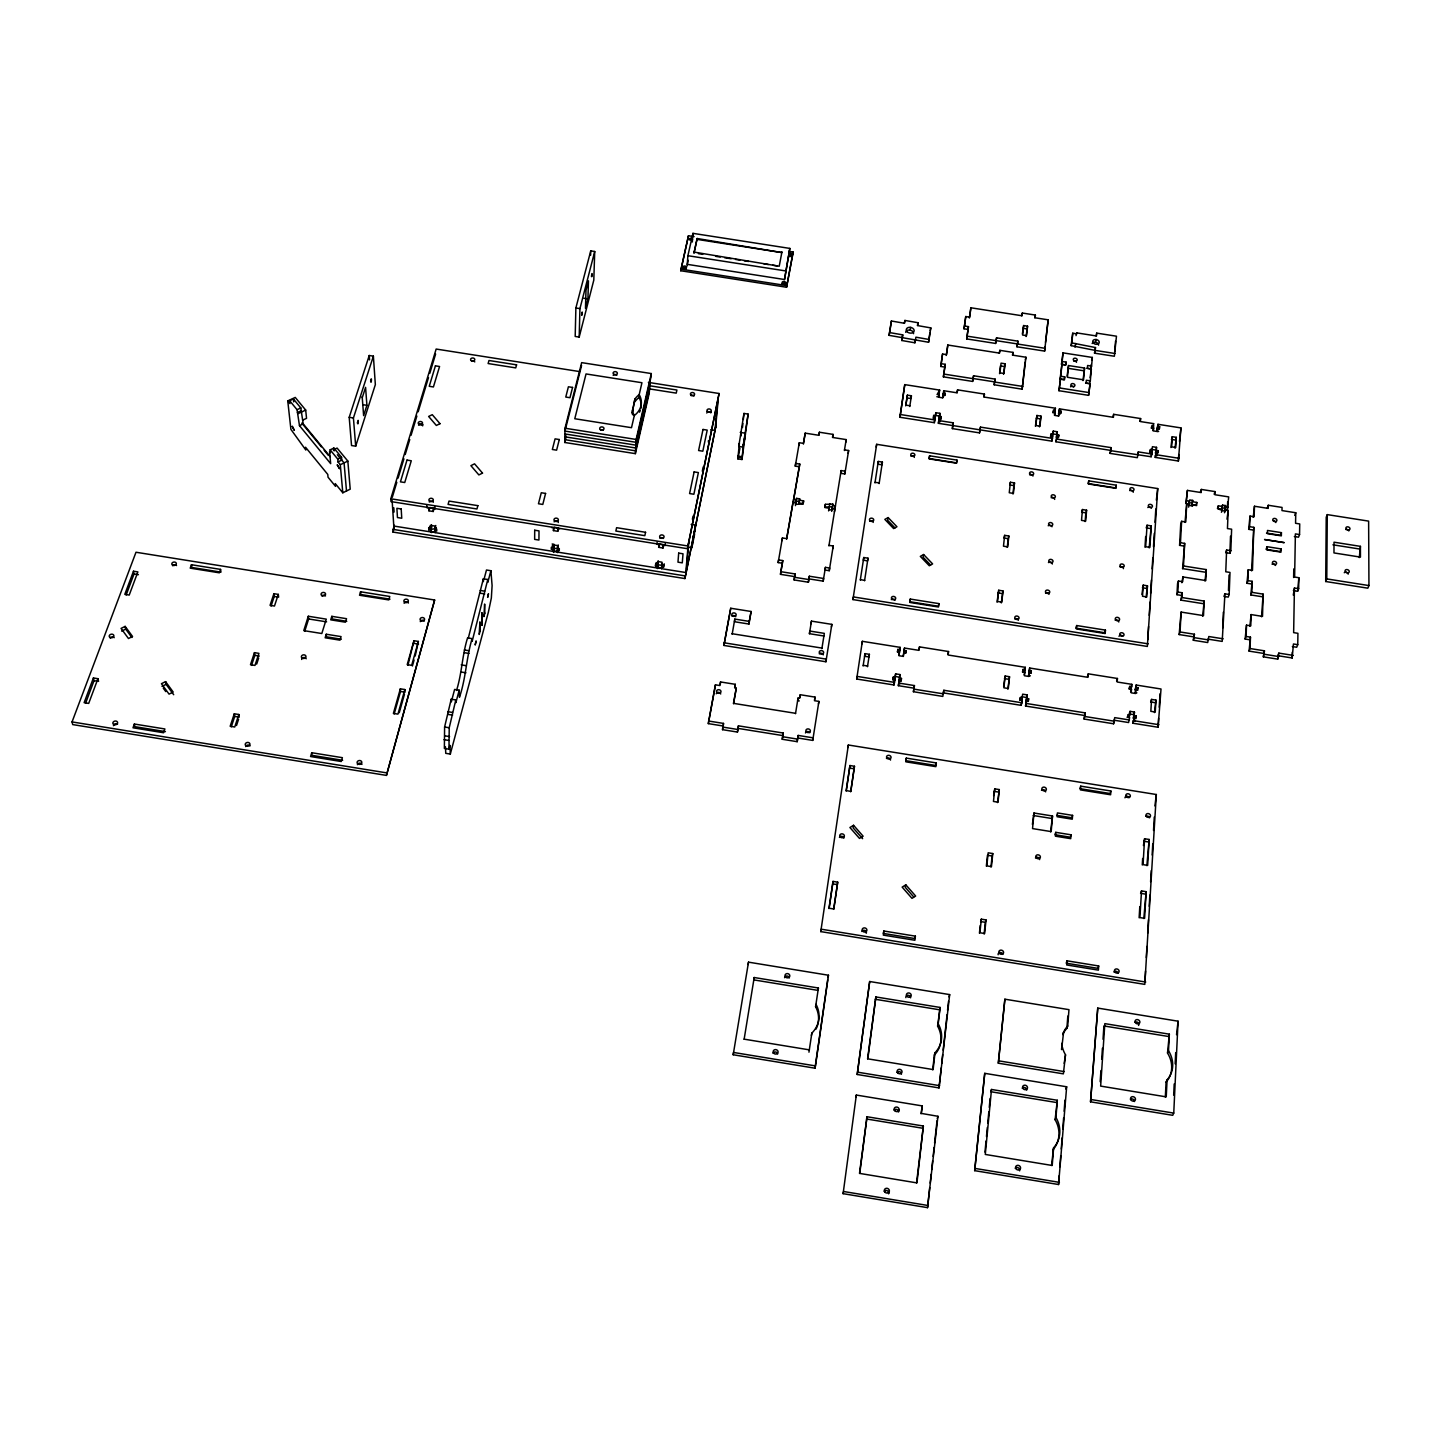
<?xml version="1.0" encoding="UTF-8"?>
<svg xmlns="http://www.w3.org/2000/svg" width="1441" height="1441" viewBox="0 0 1441 1441"><rect width="100%" height="100%" fill="white"/><g stroke="black" fill="none" stroke-linecap="round" stroke-linejoin="round"><path stroke-width="1.5" d="M791.019 255.741L789.038 254.174M1325.702 581.516L1326.783 578.904L1327.287 514.617L1368.626 521.12L1368.95 585.568L1367.815 588.18L1325.702 581.516L1326.224 517.265L1327.287 514.617M434.984 532.594L435.848 527.478L434.984 532.594L553.11 551.399L553.956 546.283L552.101 545.977M553.128 549.597L551.273 549.309L551.309 547.31L553.164 547.598L553.218 544.878L557.505 545.563L557.451 548.282L559.306 548.589L559.27 550.57L557.415 550.282L558.225 546.95L557.379 552.083L657.258 567.988L658.087 562.855L657.258 567.988M553.434 530.594L554.263 527.262L558.586 527.946L557.757 531.297L553.434 530.594L553.47 527.838L551.597 527.532M553.956 546.283L553.11 551.399M1292.379 646.559L1296.684 647.243L1297.747 644.667L1297.927 633.32L1293.64 632.635L1294.432 588.018L1298.665 588.685L1298.845 577.715L1294.63 577.048L1295.387 533.89L1299.548 534.557L1299.728 523.948L1295.567 523.281L1295.765 512.744L1281.986 510.582L1282.058 507.43L1268.296 505.269L1267.323 507.916M557.379 552.083L557.415 550.282M557.757 531.297L557.811 528.523L559.684 528.811M1263.451 653.403L1249.077 651.116L1250.086 648.54L1264.459 650.828L1263.343 656.844L1277.735 659.131L1277.807 655.691L1292.181 657.979L1292.271 652.269M1293.297 595.079L1294.432 588.018M1293.622 577.499L1293.784 568.871M1292.181 657.979L1293.442 643.983L1297.747 644.667M1293.388 590.612L1297.602 591.278L1298.845 577.715M649.927 381.667L649.243 393.123L635.373 453.645L564.728 442.477L565.016 428.229L581.66 362.628L651.296 373.561L651.134 376.443L636.003 442.297L564.962 431.093L581.57 365.51M1281.067 548.913L1280.995 552.137L1266.981 549.922L1267.071 546.697L1281.067 548.913L1280.058 551.543L1266.081 549.327L1267.071 546.697M1281.427 532.648L1281.355 535.854L1267.414 533.656L1267.504 530.45L1281.427 532.648L1280.419 535.295L1266.513 533.098M1277.735 659.131L1278.851 653.115L1293.243 655.403M575.878 307.996L575.193 336.455L579.192 337.086L593.8 280.13L594.719 251.509L590.738 250.878L575.878 307.996L579.93 308.626L579.192 337.086M1263.343 656.844L1264.459 650.828M1268.296 505.269L1268.224 508.403L1254.463 506.241L1253.238 517.301M1261.559 616.766L1263.127 594.124L1251.815 592.323L1250.824 594.935L1262.118 596.736M1263.127 594.124L1262.514 616.388L1251.13 614.587L1249.851 626.169M587.928 298.881L588.45 280.815L585.983 290.343L585.478 308.392L587.928 298.881L583.965 298.269M590.612 255.291L590.738 250.878M1249.077 651.116L1250.446 637.138L1246.141 636.472L1245.15 639.047L1249.437 639.732M1250.824 594.935L1252.157 581.317L1247.924 580.651L1246.951 583.263L1251.166 583.929M1251.563 570.852L1253.814 527.334L1249.653 526.685L1248.681 529.333L1252.841 529.982M1250.086 648.54L1250.446 637.138M1251.13 614.587L1250.788 625.826L1246.501 625.142L1245.15 639.047M1251.815 592.323L1252.157 581.317M1253.814 527.334L1252.481 570.384L1248.266 569.717L1246.951 583.263M1254.463 506.241L1254.138 516.761L1249.995 516.094L1248.681 529.333M1246.141 636.472L1246.501 625.142M1247.924 580.651L1248.266 569.717M1249.653 526.685L1249.995 516.094M1228.471 590.486L1229.047 575.067M1224.472 512.762L1225.39 510.096L1228.164 510.546L1227.462 528.559L1231.623 529.207L1230.83 550.678L1226.615 550.012L1225.679 552.66L1229.875 553.326L1230.524 536.16M1229.173 594.485L1224.922 593.818L1223.967 596.43L1228.218 597.096L1229.173 594.485L1230.002 572.437L1225.769 571.771L1226.615 550.012M1222.725 627.916L1223.355 612.173M1226.993 519.192L1228.164 510.546M1222.544 505.107L1222.49 506.475L1218.347 505.809L1217.429 508.475L1221.554 509.123L1222.544 505.107L1225.571 505.575L1224.598 509.61L1227.354 510.042L1227.678 501.666M1207.846 639.12L1222.202 641.407L1224.922 593.818M1227.354 510.042L1228.687 496.893L1214.925 494.731L1215.069 491.597L1201.326 489.436L1200.425 492.101M1218.347 505.809L1218.203 508.979L1225.336 511.465L1225.39 510.096M1224.598 509.61L1225.571 505.575M1193.49 636.832L1179.152 634.562L1180.053 631.969L1194.427 634.238L1193.328 640.254L1207.702 642.542L1208.801 636.526L1223.175 638.813M1202.677 616.172L1204.172 601.077L1181.854 597.529L1180.954 600.14L1203.235 603.689M1204.982 580.993L1206.297 569.591L1183.493 565.971L1182.593 568.619L1205.378 572.221M1204.172 601.077L1203.505 615.631L1181.098 612.083L1179.152 634.562M1206.297 569.591L1205.811 580.561L1182.917 576.94L1181.854 582.722M1193.328 640.254L1194.427 634.238M1201.326 489.436L1201.182 492.57L1187.42 490.408L1185.997 503.521L1188.753 503.954L1189.708 499.937L1192.734 500.405L1191.779 504.44L1195.922 505.089L1196.805 502.423L1192.68 501.774M1173.676 1095.16L1174.199 1083.974M1175.154 1063.818L1175.694 1052.614M1176.54 1034.692L1178.072 1021.201L1097.754 1008.088L1090.531 1101.825L1172.722 1115.316L1173.749 1113.1L1178.072 1021.201M1165.337 1096.979L1166.075 1082.137A30.423 25.866 26.9 0 0 1167.516 1053.011L1169.335 1034.17L1104.833 1023.632L1100.654 1086.1L1166.237 1096.871L1167.084 1079.885A30.459 25.902 26.9 0 0 1168.525 1050.723L1169.335 1034.17M1196.805 502.423L1196.66 505.575L1192.518 504.926L1192.446 506.295L1186.718 504.008L1185.006 522.399M1188.753 503.954L1188.825 502.603L1191.851 503.071L1192.734 500.405M1191.779 504.44L1191.851 503.071M632.617 414.756A25.956 19.381 4.2 0 1 632.185 412.883L634.887 399.103A25.992 19.399 4.2 0 1 639.192 394.618L641.947 382.73L586.037 373.94L574.779 418.737L631.5 427.689L634.328 415.53A25.992 19.363 3.2 0 0 639.192 394.618L639.029 397.5A25.956 19.363 3.2 0 1 640.831 408.578M1180.954 600.14L1182.106 592.755L1177.837 592.071L1176.955 594.701L1181.206 595.367M1182.593 568.619L1184.664 543.383L1180.467 542.735L1179.585 545.364L1183.782 546.031M1180.053 631.969L1181.098 612.083M1181.854 597.529L1182.106 592.755M1182.917 576.94L1182.683 581.678L1178.432 581.011L1177.549 583.641L1176.955 594.701M1183.493 565.971L1184.664 543.383M1186.718 504.008L1185.781 521.984L1181.62 521.318L1180.737 523.984L1179.585 545.364M1185.997 503.521L1187.42 490.408M632.185 412.883L634.887 399.103M1177.837 592.071L1178.432 581.011M1180.467 542.735L1181.62 521.318M635.373 453.645L636.147 439.451L651.296 373.561M848.353 744.997L820.776 931.607L1144.802 984.383L1156.33 794.513L848.353 744.997L847.884 747.555M1158.114 450.673L1157.267 453.375L1155.502 453.104L1156.33 450.403L1158.114 450.673L1157.97 452.924L1156.186 452.636L1155.232 457.391L1178.396 461.03L1178.756 454.509M1179.477 441.486L1180.936 427.905L1157.97 424.302L1157.015 429.022L1158.78 429.31L1159.609 426.59L1157.843 426.32L1157.015 429.022M1178.396 461.03L1180.936 427.905M1155.952 700.11L1155.25 712.016L1150.837 711.314L1151.557 699.407L1155.952 700.11L1154.475 712.575M1170.921 447.521L1172.254 436.713L1176.306 437.344L1175.748 447.485L1171.659 446.836L1172.254 436.713M1143.812 918.529L1146.153 891.673L1141.506 890.916L1140.588 893.33L1145.217 894.086M1146.874 865.663L1149.161 839.473L1144.586 838.734L1143.415 845.507M1146.153 891.673L1144.604 918.349L1139.921 917.593L1141.506 890.916M1149.161 839.473L1147.666 865.375L1143.055 864.636L1144.586 838.734M1133.022 723.238L1134.049 718.284L1133.022 723.238L1158.096 727.255L1158.6 718.32M1159.23 707.171L1160.005 693.787M1158.096 727.255L1161.014 688.996L1136.174 685.033L1135.166 689.951L1137.76 690.275L1137.922 687.681L1136.03 687.393L1135.166 689.951M1175.009 448.151L1176.306 437.344M1144.929 982.15L1145.559 971M1146.315 957.617L1146.946 946.467M1147.702 933.084L1148.459 919.7M1149.216 906.317L1149.846 895.149M1150.602 881.766L1151.233 870.616M1152.134 854.999L1152.764 843.85M1153.521 830.466L1154.277 817.083M1154.907 805.933L1156.33 794.513M1139.129 917.773L1139.795 906.659M1142.263 864.924L1142.659 858.458M876.668 444.314L852.946 599.582L1147.342 646.451L1157.735 488.571L876.668 444.314L876.2 447.052M1146.063 597.331L1147.468 585.821L1143.217 585.136L1141.938 594.431M1149.179 547.886L1151.233 525.893L1147.054 525.226L1146.225 527.892L1150.386 528.541M1155.502 453.104L1156.529 447.34L1152.44 446.71L1151.431 452.456L1149.666 452.186L1150.476 449.484L1152.242 449.754M1147.468 585.821L1146.784 596.934L1142.515 596.25L1143.217 585.136M1151.233 525.893L1149.882 547.382L1145.685 546.715L1147.054 525.226M1155.232 457.391L1156.186 452.636M1156.33 450.403L1156.529 447.34M1159.609 426.59L1159.465 428.806L1157.699 428.535L1157.519 431.543L1153.448 430.913L1153.647 427.887L1151.881 427.617L1153.917 423.672L1140.407 421.565L1140.624 418.556L1113.659 414.324L1112.884 417.043M1157.843 426.32L1157.97 424.302M1147.738 639.786L1148.567 626.493M1149.252 615.397L1150.062 602.104M1150.62 593.242L1151.431 579.93M1152.116 568.853L1152.8 557.757M1153.484 546.679L1154.313 533.368M1154.998 522.29L1155.808 508.979M1156.348 500.117L1157.735 488.571M1150.476 449.484L1150.332 451.717L1152.098 452.006L1151.143 456.743L1110.849 450.691L1110.074 453.393L1137.327 457.68L1138.336 451.898L1151.971 454.041M1133.347 718.194L1134.211 715.655L1136.12 715.961L1135.958 718.591L1133.347 718.194L1134.445 712.07L1130.032 711.35L1129.168 713.907L1133.581 714.61M1134.211 715.655L1134.445 712.07M1136.03 687.393L1136.174 685.033M1144.983 547.22L1145.667 536.484M1151.143 456.743L1152.098 452.006M1152.025 425.401L1151.215 428.121L1152.962 428.391L1153.106 426.392M1127.691 717.276L1127.871 714.646L1129.78 714.952L1130.032 711.35M1129.564 688.978L1129.744 686.384L1131.635 686.691L1131.797 684.331L1117.189 682.007L1117.441 678.477L1088.279 673.83L1087.487 676.405M1084.389 715.457L1025.524 706.036L1026.244 703.46L1085.199 712.899L1084.118 719.041L1113.605 723.778L1113.857 720.176L1128.591 722.535L1129.618 717.582L1127.006 717.186M1129.744 686.384L1128.897 688.942L1131.473 689.284L1131.239 692.815L1135.634 693.517L1135.868 689.987L1135.004 692.545L1136.895 692.851M1100.185 1081.669L1100.924 1070.519M1101.681 1059.369L1102.419 1048.219M1103.031 1039.303L1103.914 1025.938L1168.327 1036.457M657.384 566.187L655.511 565.899L655.655 563.917L657.51 564.206L658.231 560.873M657.132 542.266L656.988 544.284L658.879 544.59L658.681 547.328L663.004 548.012L663.725 544.662L659.402 543.977L658.681 547.328M657.51 564.206L657.708 561.504L661.995 562.188L661.797 564.89L663.671 565.196L663.526 567.178L661.671 566.871L662.374 563.521M1098.69 965.974L1098.402 970.135L1066.7 964.966L1067.024 960.823L1098.69 965.974L1097.808 968.334L1066.196 963.182L1067.024 960.823M1110.867 791.001L1110.615 794.766L1080.426 789.902L1080.732 786.156L1110.867 791.001L1110.02 793.505L1079.921 788.659L1080.732 786.156M1090.531 1101.825L1097.754 1008.088M788.857 251.364L793.162 252.031L786.57 287.245L680.728 270.746L688.456 235.748L694.094 236.63M688.114 545.328L685.826 572.527L661.545 568.673L661.671 566.871M663.004 548.012L663.202 545.274L665.094 545.563L665.238 543.545M1113.605 723.778L1114.704 717.618L1129.456 719.978M688.456 235.748L680.728 270.746M687.141 265.991L687.897 255.705L692.959 233.352L789.848 248.41L784.516 279.518L687.267 264.351L688.186 260.299M692.31 242.016L692.959 233.352M1105.445 630.113L1105.193 633.536L1076.409 628.96L1076.697 625.538L1105.445 630.113L1104.653 632.725L1075.923 628.15L1076.697 625.538M1116.271 485.203L1116.036 488.337L1088.513 483.996L1088.766 480.88L1116.271 485.203L1115.478 487.887L1088.027 483.564L1088.766 480.88M697.156 238.504L694.022 252.968L697.156 238.504L781.869 252.571L697.084 239.386M1058.559 1184.52L1066.664 1086.784L984.743 1073.329L974.674 1170.65L1058.559 1184.52L1059.225 1175.64M1059.91 1166.742L1060.756 1155.646M1061.26 1148.981L1062.107 1137.886M1062.774 1129.005L1063.62 1117.892M1064.124 1111.227L1064.971 1100.131M1053.605 1147.829L1052.218 1165.481L985.284 1154.439L991.498 1089.468L1057.316 1100.276L1055.965 1117.495A30.927 27.199 26.1 0 1 1053.605 1147.829L1051.534 1165.445M1062.071 1043.158L1061.585 1049.588L1063.584 1032.26A30.171 25.812 24.9 0 1 1067.709 1026.01L1068.97 1009.655L1004.881 999.189L998.307 1063.188L1063.368 1073.851L1065.511 1054.812A30.171 25.812 24.9 0 1 1062.413 1047.301M1110.074 453.393L1111.083 447.629L1056.613 439.073L1055.929 441.775L1110.309 450.331M1110.849 450.691L1111.083 447.629M1113.659 414.324L1113.425 417.332L1059.477 408.866L1058.595 413.603L1060.36 413.873L1061.044 411.135L1059.297 410.865L1058.595 413.603M1064.178 1063.386L1065.511 1054.812M1063.584 1032.26L1062.756 1034.566A30.117 25.794 25 0 1 1066.88 1028.316L1067.817 1016.049M1084.118 719.041L1085.199 712.899M1088.279 673.83L1087.991 677.342L1029.667 668.03L1028.73 672.947L1031.09 673.253L1031.324 670.677L1029.432 670.371L1028.73 672.947M1114.686 351.928L1115.55 341.103M1052.741 1150.008A30.873 27.163 26.1 0 0 1055.118 1119.729L1057.316 1100.276M1094.782 350.307L1071.131 345.642L1071.834 342.904L1095.502 347.551L1094.53 353.171L1114.361 356.251L1116.469 336.203L1096.727 333.123L1096.007 335.879M1071.041 834.807L1070.717 838.662L1055.424 836.194L1055.767 832.34L1071.041 834.807L1070.249 837.185L1055.01 834.717L1055.767 832.34M1072.59 815.372L1072.284 819.19L1057.082 816.741L1057.406 812.922L1072.59 815.372L1071.816 817.768L1056.649 815.318M684.907 578.562L716.249 424.284L684.907 578.562L392.979 532.071L394.077 525.082M579.84 371.616L436.155 349.046L390.799 498.766L390.979 501.594L687.411 548.697L719.095 393.501L648.36 382.387M686.51 569.177L688.816 541.96M1094.53 353.171L1095.502 347.551M1096.727 333.123L1096.493 335.969L1076.751 332.889L1076.049 335.627M1082.443 509.538L1081.525 520.381L1085.703 521.048L1086.604 510.204L1082.443 509.538L1081.687 512.221L1085.848 512.87L1086.604 510.204M1085.127 521.552L1085.848 512.87M687.987 547.166L691.824 547.778L695.355 525.082L691.158 524.434M1050.597 831.835L1052.524 816.002L1033.972 813.012L1032.404 824.396M1052.524 816.002L1051.173 831.601L1032.549 828.593L1033.972 813.012M1064.755 376.876L1064.07 379.613L1060.09 378.983L1060.774 376.245L1064.755 376.876L1064.485 379.794L1060.486 379.163L1058.955 390.709L1088.585 395.338L1090.062 383.792L1086.064 383.18L1086.334 380.244L1090.315 380.874L1091.341 369.022L1087.361 368.392L1087.613 365.492L1091.576 366.122L1092.332 357.44L1063.008 352.865L1061.495 364.267L1065.457 364.879L1066.16 362.141L1062.179 361.511L1061.495 364.267M1090.098 377.668L1091.341 369.022M1086.892 368.23L1090.855 368.842L1091.233 364.519M1088.585 395.338L1090.062 383.792M694.292 534.899L695.355 525.082M1082.984 380.586L1084.569 368.049L1068.52 365.546L1067.097 376.119M1084.569 368.049L1083.524 379.812L1067.421 377.29L1068.52 365.546M1076.751 332.889L1076.661 333.826L1072.734 333.213L1071.131 345.642M717.564 402.489L714.988 430.391L710.755 429.724M715.619 427.329L718.194 399.409M719.095 393.501L687.411 548.697M1071.834 342.904L1072.734 333.213M1056.613 439.073L1056.811 437.037L1058.577 437.307L1058.793 435.074L1057.028 434.804L1056.325 437.524L1057.316 431.76L1053.245 431.129L1052.254 436.875L1050.489 436.605L1051.173 433.885L1052.957 434.155L1053.245 431.129M1057.028 434.804L1057.316 431.76M1061.044 411.135L1060.846 413.333L1059.081 413.063L1058.811 416.071L1054.758 415.422L1055.046 412.432L1053.281 412.162L1055.442 408.235L984.077 397.05L984.437 394.077L957.563 389.863L957.004 392.618M1059.297 410.865L1059.477 408.866M998.307 1063.188L1004.881 999.189M1066.16 362.141L1065.872 365.041L1061.909 364.411L1060.09 378.983M1025.524 706.036L1026.478 701.083L1026.244 703.46M1026.01 701.028L1026.731 698.453L1028.64 698.759L1028.388 701.389L1026.01 701.028L1027.073 694.886L1022.66 694.184L1021.597 700.326L1021.957 696.76L1026.352 697.462M1026.731 698.453L1027.073 694.886M1029.432 670.371L1029.667 668.03M940.433 421.583L938.667 421.294L938.397 423.312L1051.84 441.144L1052.038 439.109M1053.497 409.964L1052.813 412.684L1054.56 412.955L1054.758 410.973M1051.173 433.885L1052.542 438.424L980.474 427.112L979.52 432.876L952.357 428.607L952.753 425.563M984.96 1152.152L986.04 1140.966M986.473 1136.481L987.319 1127.528M987.751 1123.061L988.832 1111.858M989.265 1107.39L990.111 1098.438M1058.955 390.709L1060.486 379.163M1060.774 376.245L1061.909 364.411M1062.179 361.511L1063.008 352.865M1055.929 441.775L1056.811 437.037M1020.138 700.074L1020.408 697.444L1022.317 697.75M1022.912 671.938L1023.164 669.363L1025.055 669.669L1025.29 667.327L948.106 655.007L948.538 651.53L919.484 646.883L918.926 649.495M974.674 1170.65L984.743 1073.329M1022.047 700.38L1021.831 702.758L943.837 690.275L943.243 692.869L1021.111 705.333L1022.047 700.38L1019.688 700.02L1020.408 697.444M1023.164 669.363L1022.462 671.956L1024.803 672.245L1024.461 675.757L1028.838 676.459L1029.18 672.947L1028.478 675.523L1030.369 675.829M967.902 329.395L963.975 328.782L964.533 326.008L968.46 326.621L966.695 338.923L995.623 343.444L996.56 337.824L1017.904 341.157L1016.95 346.777L1044.617 351.1L1045.067 346.705M1045.5 342.328L1048.165 319.83L1035.106 317.795L1035.395 315.075L1022.335 313.039L1021.723 315.795M1044.617 351.1L1048.165 319.83M1039.483 426.878L1040.96 416.107L1036.908 415.476L1035.413 426.248M1040.96 416.107L1039.952 426.176L1035.881 425.527L1036.908 415.476M979.43 933.192L980.222 925.446M986.346 866.149L987.481 855.27L992.092 856.008L992.777 853.558L988.166 852.802L986.815 865.879L991.444 866.635L992.777 853.558M993.642 795.558L994.758 788.857L999.297 789.578L998.019 802.187L993.461 801.448L994.758 788.857M981.321 919.16L979.916 932.741L984.635 933.516L986.022 919.934L981.321 919.16L980.637 921.574L985.32 922.33L986.022 919.934M1007.835 689.122L1009.511 676.712L1005.134 676.027L1003.638 686.456M1009.511 676.712L1008.304 688.51L1003.909 687.807L1005.134 676.027M984.131 933.966L985.32 922.33M990.976 866.906L992.092 856.008M997.532 802.583L999.297 789.578M708.576 721.022L723.508 723.418L723.22 726.012L708.306 723.616L715.438 684.817L719.87 685.538L720.536 681.953L735.288 684.313L734.982 686.925M738.765 446.44L743.97 413.441L748.131 414.107L741.971 459.517L737.846 458.868L739.377 443.306L738.765 446.44L742.944 447.088L743.556 443.954L742.061 457.824L737.918 457.175L738.134 456.131L742.277 456.779L741.971 459.517M715.438 684.817L708.306 723.616M742.475 427.527L742.908 423.51M743.322 419.475L743.97 413.441M742.944 447.088L748.131 414.107M724.193 642.812L826.359 659.149L825.927 661.761L723.904 645.442L730.731 608.246L751.085 611.488L748.96 624.043L734.496 621.737L734.802 619.09L749.266 621.395L748.96 624.043M720.266 684.565L720.536 681.953M997.046 602.23L998.703 590.252L1002.972 590.936L1001.783 602.14L997.496 601.455L998.703 590.252M1004.647 535.35L1003.476 546.193L1007.691 546.86L1008.844 536.016L1004.647 535.35L1003.999 538.033L1008.196 538.682L1008.844 536.016M1010.393 482.267L1009.258 492.75L1013.401 493.398L1014.518 482.933L1010.393 482.267L1009.745 484.969L1013.87 485.617L1014.518 482.933M1026.1 336.51L1027.559 326.17L1023.632 325.558L1022.371 333.988M1027.559 326.17L1026.532 335.645L1022.588 335.033L1023.632 325.558M944.684 367.077L940.721 366.446L941.243 363.708L945.224 364.321L943.387 376.84L972.639 381.415L972.999 378.497L994.542 381.865L994.2 384.783L1022.155 389.178L1025.073 362.069M1022.155 389.178L1025.938 357.242L1012.735 355.17L1013.041 352.397L999.856 350.325L999.243 353.081M1001.315 602.914L1002.972 590.936M1007.277 547.346L1008.196 538.682M1012.969 493.993L1013.87 485.617M730.731 608.246L723.904 645.442M939.028 1087.919L949.673 994.596L869.68 981.519L857.197 1074.482L939.028 1087.919L941.207 1067.943M941.693 1063.512L942.666 1054.632M943.171 1050.201L947.061 1014.68M947.548 1010.249L948.52 1001.369M927.536 1207.648L937.947 1116.289L921.411 1113.425L922.276 1105.913L856.332 1095.052L843.111 1193.67L927.536 1207.648L929.715 1187.6M930.202 1183.133L931.192 1174.235M931.679 1169.768L932.651 1160.852M933.138 1156.402L934.11 1147.486M934.597 1143.037L937.028 1120.738M1016.95 346.777L1017.904 341.157M1022.335 313.039L1022.047 315.759L970.874 307.78L969.361 318.047M722.535 729.668L722.824 727.093L737.774 729.488L737.45 732.064L722.535 729.668L723.508 723.418M916.566 1182.863L923.357 1126.033L867.014 1116.739L859.484 1173.424M923.357 1126.033L916.944 1182.899L859.755 1173.424L867.014 1116.739M932.723 1069.744L934.362 1055.046A29.865 26.262 18.1 0 0 937.605 1026.172L940.072 1007.439L875.858 996.938L867.572 1058.919M940.072 1007.439L938.235 1023.849A29.919 26.28 18.1 0 1 935.011 1052.741L933.12 1069.564L867.824 1058.847L875.858 996.938M1003.53 374.264L1005.025 363.78L1001.063 363.15L999.946 372.841L1003.927 373.453L1005.025 363.78M920.997 1113.767L922.276 1105.913M972.999 378.497L973.576 375.759L995.155 379.127L994.812 382.063L1022.804 386.44M999.856 350.325L999.532 353.117L947.818 345.029L946.251 355.459M999.55 373.633L1000.45 365.888L1004.413 366.518M735.288 684.313L734.64 687.897L736.261 688.168L733.577 703.766M784.516 279.518L789.848 248.41M786.57 287.245L793.162 252.031M996.56 337.824L995.623 343.444M979.52 432.876L979.88 429.832M980.114 430.139L980.474 427.112M738.116 728.407L738.422 725.832L783.238 733.037L782.859 735.594L738.116 728.407L737.45 732.064M898.878 683.088L914.441 685.574L913.414 691.716L942.81 696.417L943.837 690.275M915.377 936.146L914.891 940.253L883.315 935.119L883.855 931.012L915.377 936.146L914.783 938.541L883.297 933.408L883.855 931.012M936.326 762.937L935.875 766.648L905.831 761.821L906.299 758.11L936.326 762.937L935.731 765.459L905.759 760.65L906.299 758.11M972.639 381.415L973.576 375.759M938.92 603.617L938.487 607.003L909.793 602.446L910.262 599.06L938.92 603.617L938.343 606.247L909.721 601.708L910.262 599.06M957.004 460.111L956.608 463.209L929.175 458.904L929.589 455.806L957.004 460.111L956.428 462.831L929.049 458.526L929.589 455.806M952.933 425.87L953.312 422.843L938.938 420.574L939.91 413.333L935.857 412.702L934.903 418.448L933.138 418.178L933.678 415.44L935.443 415.71L934.326 422.681L899.905 417.26L904.768 384.621L939.694 390.097L937.389 393.987L939.136 394.258L938.739 397.23L942.792 397.878L943.189 393.483M957.563 389.863L957.184 392.835L943.729 390.727L942.918 395.464M966.695 338.923L968.46 326.621M970.874 307.78L969.685 317.146L965.758 316.534L963.975 328.782M913.414 691.716L914.441 685.574M919.484 646.883L919.016 650.359L904.48 648.054L903.957 650.666M964.533 326.008L965.758 316.534M782.427 563.269L778.176 562.584L778.518 559.901L782.787 560.585L780.482 574.347L794.712 576.616L795.09 573.95L780.824 571.681L782.787 560.585M782.067 540.645L782.409 537.943L786.642 538.628L793 502.495L795.792 502.945L795.432 505.647M857.197 1074.482L869.68 981.519M780.482 574.347L780.824 571.681M799.395 466.776L795.27 466.127L795.63 463.408L799.773 464.056L793.198 502.008L795.99 502.459L796.603 498.37L799.665 498.856L799.053 502.945L803.231 503.593L803.61 500.892L799.413 500.225L799.665 498.856M798.926 445.467L799.305 442.729L803.412 443.378L805.213 433.147L818.848 435.29L819.389 432.228L833.024 434.389L832.61 437.109M943.729 390.727L944.936 395.158L943.189 394.888L942.63 397.644M939.514 416.341L941.279 416.629L940.973 418.845L939.208 418.556L938.397 423.312M740.908 436.029L741.16 433.705L740.692 435.542M793 502.495L786.66 539.186M793.198 502.008L799.773 464.056M933.678 415.44L934.867 419.943L900.391 414.522L899.905 417.26M940.721 366.446L942.558 354L946.521 354.63L947.818 345.029M941.243 363.708L942.558 354M913.882 688.168L898.355 685.682L900.031 674.568L895.636 673.866L895.113 676.477L899.508 677.18L900.031 674.568M934.326 422.681L934.615 420.664M935.443 415.71L935.857 412.702M904.48 648.054L903.363 656.412L898.986 655.727L900.121 647.351L862.348 641.317L861.88 643.947M939.154 392.853L938.902 394.816L937.154 394.546M901.472 678.423L901.111 681.017L899.022 680.71L899.562 678.117L901.472 678.423L900.931 681.017M903.291 655.529L904.173 650.359L906.065 650.666L905.723 653.223L903.633 652.971M943.387 376.84L945.224 364.321M795.99 502.459L796.603 498.37M805.213 433.147L803.394 444.062M892.898 679.702L893.258 677.108L895.149 677.414L894.285 682.602M897.563 651.926L897.923 649.369L899.814 649.675L898.932 654.844M862.348 641.317L856.693 679.017L893.96 684.979L895.636 673.866M794.135 579.948L794.513 577.283L808.779 579.552L808.401 582.218L794.135 579.948L795.09 573.95M928.562 342.256L930.814 327.9L917.647 325.594L918.061 322.748L904.912 320.442L904.498 323.288L891.403 321.001L889.043 335.339L928.562 342.256L929.913 332.583M818.992 434.966L819.389 432.228M733.199 1054.758L748.509 962.156L828.467 975.233L815.462 1065.908L733.541 1052.452L733.199 1054.758L814.994 1068.195L827.692 979.808M909.757 406.524L911.414 395.789L907.362 395.158L905.705 405.876M748.167 964.551L748.509 962.156M808.959 1052.182L811.841 1033.125A29.811 26.388 11.6 0 0 816.038 1004.359L815.588 1006.701A29.757 26.37 11.6 0 1 816.02 1029.126M815.588 1006.701L818.416 988.004L754.201 977.52L744.132 1039.285M867.482 666.697L869.391 654.322L865.014 653.638L864.528 656.249L868.905 656.952L869.391 654.322M907.362 395.158L905.921 405.119L909.973 405.768M889.043 335.339L889.619 332.583L902.75 334.87L901.742 340.49L914.891 342.796L915.9 337.176L929.175 339.5M833.655 909.361L837.707 882.162L833.042 881.406L828.971 908.587M850.658 791.793L854.477 766.27L849.956 765.531L846.119 791.055M837.707 882.162L833.835 908.983L829.133 908.226L833.042 881.406M854.477 766.27L850.838 791.361L846.299 790.623L849.956 765.531M782.247 739.269L782.625 736.711L797.594 739.125L797.197 741.683L782.247 739.269L783.238 733.037M863.105 665.994L865.014 653.638M900.391 414.522L904.768 384.621M823.189 581.137L823.604 578.471L809.338 576.22L808.959 578.886L823.189 581.137L825.423 567.358L829.674 568.042L829.259 570.708L825.009 570.024L825.423 567.358M832.196 508.187L832.826 504.098L825.351 504.332L824.954 507.034L832.412 506.8L832.196 508.187L834.969 508.619L841.13 470.577L845.273 471.243L844.84 473.945L840.715 473.296L841.13 470.577M754.201 977.52L753.841 979.898L817.966 990.381L818.416 988.004M864.564 580.795L868.004 558.189L863.771 557.523L863.303 560.189L867.536 560.855L868.004 558.189M879.118 483.582L882.396 462.093L878.271 461.444L877.803 464.164L881.928 464.813L882.396 462.093M902.75 334.87L901.742 340.49M692.707 539.799L693.319 535.782M812.724 740.404L813.138 737.846L798.188 735.432L797.792 737.99L812.724 740.404L818.902 701.407L814.453 700.704L815.03 697.102L800.259 694.724L799.665 698.327L798.044 698.074L797.648 700.65L799.269 700.92M823.91 636.003L809.428 633.698L809.824 631.05L824.324 633.374L821.892 648.612M860.295 580.111L863.771 557.523M874.975 482.915L878.271 461.444M799.863 697.318L800.259 694.724M811.049 623.755L811.463 621.125L831.835 624.367L825.927 661.761M828.593 510.907L829.007 508.205L824.828 507.538L825.351 504.332M829.115 507.7L829.764 503.611M889.619 332.583L891.403 321.001M831.673 511.375L832.087 508.691L834.879 509.123L834.447 511.825M834.969 508.619L835.402 505.917L832.61 505.485L832.826 504.098M845.741 442.333L846.173 439.595L832.52 437.452L833.024 434.389M832.808 548.697L833.222 546.013L828.989 545.346M848.191 453.231L848.623 450.511L844.498 449.862M829.259 570.708L833.222 546.013M844.84 473.945L848.623 450.511M814.615 699.696L815.03 697.102M828.917 545.887L834.879 509.123M844.408 450.529L846.173 439.595M797.197 741.683L798.188 735.432M829.007 508.205L828.791 509.592L831.853 510.078L832.087 508.691M795.504 713.709L798.044 698.074M809.428 633.698L811.463 621.125M818.47 704.001L818.902 701.407M831.421 626.997L831.835 624.367M808.401 582.218L809.338 576.22M803.61 500.892L803.051 504.098L795.558 504.332L795.792 502.945M852.946 599.582L853.414 596.934L1148.207 643.857M799.053 502.945L799.287 501.558L796.225 501.072M778.176 562.584L782.409 537.943M795.27 466.127L799.305 442.729M737.774 729.488L738.422 725.832M736.261 688.168L733.469 703.352L795.54 713.313M749.266 621.395L751.085 611.488M856.693 679.017L857.179 676.405L894.483 682.386L893.96 684.979M888.142 517.589L884.846 519.39L893.636 528.577L896.95 526.758L888.142 517.589L887.638 520.273L894.969 527.91M911.414 395.789L910.892 398.545L906.857 397.914M732.154 634.274L734.802 619.09M820.776 931.607L821.226 929.193L1145.739 982.042M742.061 457.824L742.277 456.779M781.977 251.707L779.221 266.225L694.094 252.103M811.391 1035.449L811.841 1033.125M737.846 458.868L739.917 448.295M853.558 825.297L849.92 827.512L859.484 838.41L863.123 836.194L853.558 825.297L853.072 827.8L862.619 838.68M939.694 390.097L938.595 396.995L936.848 396.725M827.999 977.592L828.467 975.233M939.91 413.333L938.974 419.079L940.721 419.367L941.279 416.629M944.666 395.735L945.224 392.979M897.923 649.369L897.401 651.98L899.454 652.233M893.258 677.108L892.736 679.702L894.807 680.008M814.994 1068.195L815.462 1065.908M899.598 649.963L900.121 647.351M691.824 547.778L694.526 534.611M923.627 554.533L920.313 556.388L929.301 565.755L932.615 563.899L923.627 554.533L923.087 557.199L930.562 564.998M898.355 685.682L899.202 680.71M905.524 653.277L906.065 650.666M692.4 519.21L693.049 516.13M702.325 471.189L703.19 466.992M952.357 428.607L953.312 422.843M663.526 567.178L664.229 563.827M904.336 323.198L904.912 320.442M661.545 568.673L662.248 565.322M655.511 565.899L656.231 562.548M905.668 332.295A3.999 2.882 11.6 0 1 910.028 330.133L910.622 327.377M983.843 396.815L984.437 394.077M914.891 342.796L915.485 340.04M994.2 384.783L995.155 379.127M930.184 330.637L930.814 327.9M1012.429 355.134L1013.041 352.397M649.747 384.549L635.841 445.143L564.89 433.957M649.585 387.413L635.679 447.989L564.836 436.803M649.405 390.259L635.535 450.817L564.782 439.649L565.845 435.416M947.944 654.124L948.538 651.53M1034.746 317.831L1035.395 315.075M1025.308 359.98L1025.938 357.242M855.792 1097.303L856.332 1095.052M905.813 884.828L902.156 887.116L911.991 898.355L915.647 896.05L905.813 884.828L905.236 887.278L913.666 896.878M917.395 325.486L918.061 322.748M843.111 1193.67L843.633 1191.509L928.184 1205.523M553.164 547.598L553.992 544.284L552.137 543.996M557.451 548.282L558.261 544.968M564.728 442.477L565.827 438.118M1054.56 412.955L1055.442 408.235M1054.344 415.152L1055.046 412.432M1074.986 347.209L1075.779 343.516M1052.254 436.875L1052.957 434.155M1051.84 441.144L1052.741 436.389M1058.396 415.801L1059.081 413.063M1058.09 437.794L1058.793 435.074M579.93 308.626L594.719 251.509M451.213 699.191L451.303 701.875L454.617 689.446L459.193 690.185L455.896 702.614L455.806 699.93L451.213 699.191L444.603 727.003L444.368 748.419L448.962 749.176L449.952 745.375L450.312 754.057L445.755 753.337L445.467 746.816M450.312 754.057L488.373 612.209L491.345 598.033L492.101 585.568L490.895 570.726L486.482 570.006L483.924 579.642M1095.466 342.256L1096.187 339.518M448.962 749.176L449.232 727.759L455.806 699.93M459.193 690.185L459.445 697.336C466.019 678.045 466.254 658.015 472.09 638.633L467.568 637.895C462.129 655.223 462.003 673.163 456.527 690.473M472.09 638.633L472.162 641.353L487.779 579.516L483.347 578.814L468.217 638.471M490.895 570.726L487.833 582.272L487.779 579.516M1091.612 360.178L1092.332 357.44M1090.855 368.842L1091.576 366.122M1090.315 380.874L1089.594 383.594L1085.613 382.982M899.112 1109.75L898.518 1111.984A2.522 2.252 19.8 0 0 894.032 1110.092M1025.29 667.327L1024.353 672.263L1025.055 669.669M1024.101 674.838L1024.803 672.245M1021.111 705.333L1021.831 702.758M1030.621 673.253L1031.324 670.677M888.773 1193.238L889.367 1191.077M386.44 775.402L434.642 600.014L135.994 552.245L72.05 721.923L72.716 724.589L386.44 775.402L434.642 600.014M1027.919 701.335L1028.64 698.759M937.605 1026.172L938.235 1023.849M404.849 689.555L397.932 714.124L393.393 713.403L400.346 688.834L404.849 689.555L405.029 692.202L400.526 691.482L400.346 688.834M418.394 641.443L411.676 665.328L407.209 664.607L413.963 640.723L418.394 641.443L415.188 656.051M399.265 712.683L404.453 694.256M412.396 666.012L414.071 660.032M949.007 996.938L949.673 994.596M394.168 713.997L400.526 691.482M407.929 665.292L413.963 640.723M934.362 1055.046L935.011 1052.741M434.912 530.774L436.749 531.081L436.659 529.063L434.822 528.775L435.758 525.479M433.219 511.501L434.173 508.187L429.868 507.502L428.914 510.798L433.219 511.501L433.093 508.691L434.966 508.997L434.876 506.944M430.715 531.927L430.643 530.108L428.788 529.802L429.742 526.505L431.579 526.794L430.715 531.927L393.789 526.037L392.132 500.405M428.788 529.802L428.697 527.802L430.535 528.09L431.489 524.794M430.643 530.108L431.579 526.794M1139.813 421.276L1140.624 418.556M937.28 1118.522L937.947 1116.289M392.979 532.071L394.258 527.82M1137.543 454.599L1138.336 451.898M311.724 752.724L310.572 756.543L341.247 761.514L342.382 757.678L311.724 752.724L312.031 755.336L342.634 760.29M360.574 591.783L359.529 595.241L388.782 599.924L389.791 596.466L360.574 591.783L360.808 594.503L389.989 599.186M392.276 497.307L396.815 482.339M398.094 478.07L403.93 458.832M405.209 454.545L409.748 439.577M411.045 435.308L416.863 416.071M418.16 411.784L428.499 377.578M429.796 373.309L435.614 354.054M1152.962 428.391L1153.791 425.689M1152.836 430.607L1153.647 427.887M1157.699 428.535L1156.889 431.237L1158.636 431.507M326.26 634.238L325.162 637.787L339.986 640.164L341.067 636.598L326.26 634.238L326.531 636.832L341.319 639.21M331.808 616.334L330.728 619.846L345.462 622.206L346.542 618.693L331.808 616.334L332.078 618.946L346.777 621.305M308.32 616.244L303.763 630.618L321.811 633.518L326.296 619.144L308.32 616.244L308.626 618.964L304.735 631.266M362.267 397.662L365.582 387.359L366.915 405.317L363.618 415.602L362.177 396.671M355.693 446.188L375.344 384.639L373.381 356.161L369.238 355.513L349.208 417.314L351.532 445.539L355.693 446.188L353.423 417.98L373.381 356.161M1116.595 681.053L1117.441 678.477M238.846 714.502L234.739 727.003L230.164 726.264L234.289 713.781L238.846 714.502L239.26 717.168M278.293 594.394L274.474 606.031L270.061 605.328L273.898 593.692L278.293 594.394L278.635 597.132L274.24 596.43L273.898 593.692M236.522 725.489L238.576 719.239M256.678 664.085L258.641 658.069M991.498 1089.468L990.76 1091.72L1056.469 1102.509M254.445 652.647L250.482 664.697L254.967 665.418L258.93 653.367L254.445 652.647L254.841 655.349L251.527 665.382M231.281 726.84L234.721 716.429L234.289 713.781M271.052 606.103L274.24 596.43M1188.591 507.106L1189.473 504.44M1131.797 684.331L1130.789 689.248L1131.635 686.691M1130.609 691.842L1131.473 689.284M1137.057 690.257L1137.922 687.681M1128.933 717.492L1129.78 714.952M1135.256 718.501L1136.12 715.961M1214.151 494.263L1215.069 491.597M1151.557 699.407L1150.657 701.965L1155.052 702.668M220.545 569.393L219.356 572.816L190.212 568.15L191.437 564.728L220.545 569.393L220.977 572.131L191.905 567.484L191.437 564.728M1221.554 509.123L1222.49 506.475M1221.428 512.275L1222.364 509.628M134.355 724.03L133.004 727.795L163.572 732.749L164.886 728.966L134.355 724.03L134.932 726.678L165.427 731.614M1229.875 553.326L1230.83 550.678M1066.88 1028.316L1067.709 1026.01M97.934 678.711L88.694 703.406L84.136 702.668L93.413 677.972L97.934 678.711L98.564 681.395M133.491 571.212L124.809 594.34L129.222 595.061L137.868 571.915L133.491 571.212L134.031 573.968L126.16 594.989M85.559 703.28L94.043 680.674L93.413 677.972M1065.818 1089.036L1066.664 1086.784M1055.118 1119.729L1055.965 1117.495M1294.738 515.392L1295.765 512.744M1299.548 534.557L1298.521 537.187L1294.36 536.538M1297.602 591.278L1298.665 588.685M1277.807 655.691L1278.851 653.115M1359.313 557.577L1360.412 546.355L1334.024 542.194L1333.97 552.93L1360.448 557.109L1360.412 546.355M689.32 239.908L692.527 239.512M1167.516 1053.011L1168.525 1050.723M1166.075 1082.137L1167.084 1079.885M165.571 681.629L161.446 683.7L169.065 694.13L173.172 692.022L165.571 681.629L166.093 684.313L173.695 694.706M161.986 686.384L166.093 684.313M125.151 626.385L121.062 628.402L128.465 638.525L132.554 636.49L125.151 626.385L125.727 629.105L131.888 637.516M121.656 631.122L125.727 629.105M302.808 420.088L306.537 418.322L305.69 410.073L295.243 397.428L287.75 400.904L290.902 429.346L305.834 450.042L305.546 447.25L327.773 474.431L328.044 477.223L335.519 486.356L335.267 483.6L342.796 492.786L350.217 489.165L347.839 461.084L337.086 448.079L333.321 449.88M342.796 492.786L340.292 464.723L347.839 461.084M340.292 464.723L338.005 461.949L337.752 459.103L341.535 457.283L333.898 448.043L330.133 449.844L330.403 452.708L329.557 451.699L330.673 463.66L299.476 425.635L297.062 409.712L289.641 400.706L293.406 398.959L300.809 407.947L303.204 423.888L330.169 456.671M338.005 461.949L341.787 460.129L341.535 457.283M299.476 425.635L303.204 423.888M297.062 409.712L300.809 407.947M297.368 412.594L301.115 410.829M298.179 413.585L305.69 410.073M790.334 256.534L788.569 256.588M692.256 239.62L689.428 238.612L692.328 237.621M788.767 252.625L791.217 254.12L788.767 254.967M788.623 252.986L792.982 253.652M698.399 253.652L702.758 254.336M715.871 256.372L720.248 257.056M724.607 257.723L731.163 258.75M735.522 259.434L739.899 260.119M744.258 260.785L748.636 261.469M763.928 263.847L768.287 264.532M772.664 265.216L777.023 265.901M687.897 255.705L785.525 270.908M680.836 269.125L786.75 285.624M1023.002 328.314L1026.929 328.926M1095.268 350.415L1115.1 353.513M967.253 336.167L1017.274 343.913M1017.58 344.021L1045.283 348.344M1067.817 368.284L1083.848 370.787M1059.657 387.971L1089.306 392.618M943.927 374.084L973.215 378.677M1036.241 418.214L1040.294 418.845M1171.407 439.415L1175.46 440.045M935.317 415.44L939.37 416.071M1052.542 433.849L1056.613 434.48M1151.629 449.412L1155.7 450.042M1156.06 454.69L1179.26 458.328M1155.358 455.338L1157.141 455.626M649.225 385.702L676.91 390.043L676.225 393.123L648.522 388.764M707.099 411.478L711.278 412.126M1186.88 500.856L1189.636 501.288M1225.516 506.944L1228.29 507.376M1221.608 507.754L1224.652 508.241M740.224 432.39L744.439 433.057M1332.943 544.806L1359.295 548.967M565.016 428.229L636.147 439.451M875.119 482.303L879.28 482.951M362.79 404.669L366.915 405.317M418.863 424.032L423.096 424.699M349.208 417.314L353.423 417.98M1326.783 578.904L1368.95 585.568M793.559 499.306L796.351 499.739M1142.371 587.766L1146.622 588.432M998.055 592.899L1002.324 593.566M390.799 498.766L687.645 545.941M860.421 579.678L864.69 580.345M1194.265 637.661L1208.639 639.948M1264.369 654.268L1278.779 656.556M392.799 529.333L685.141 575.896M480.231 590.45L484.68 591.17M480.303 593.224L484.734 593.926M732.046 633.716L821.982 648.09M1004.449 678.603L1008.826 679.305M863.303 665.328L867.68 666.03M1133.887 720.698L1158.996 724.715M898.68 683.304L900.571 683.61M1133.166 720.842L1135.094 721.148M913.972 689.14L943.405 693.841M1084.911 716.501L1114.451 721.221M134.031 573.968L138.408 574.671M308.626 618.964L326.585 621.846M464.344 649.981L468.865 650.702M414.107 643.425L418.538 644.127M464.434 652.701L468.955 653.421M461.192 664.859L465.731 665.598M461.426 672.064L465.947 672.803M254.841 655.349L259.308 656.069M849.488 768.071L853.991 768.792M994.074 791.361L998.595 792.082M447.863 711.71L452.474 712.448M447.971 714.394L452.582 715.132M1033.215 815.498L1051.732 818.488M444.603 727.003L449.232 727.759M1143.668 841.202L1148.243 841.94M444.999 735.865L449.592 736.621M94.043 680.674L97.051 681.161M443.99 739.665L448.583 740.404M234.721 716.429L237.747 716.916M72.05 721.923L386.242 772.808M832.574 883.855L837.239 884.612M875.299 999.279L939.442 1009.763M999.063 1060.9L1064.215 1071.582M744.114 1039.159L809.41 1049.877M1091.431 1099.591L1173.749 1113.1M857.719 1072.194L939.676 1085.667M866.455 1118.973L922.726 1128.249M975.413 1168.489L1059.423 1182.359M337.356 454.762L344.075 462.903L346.506 490.985M330.133 449.844L337.752 459.103M287.75 400.904L289.965 403.606L289.641 400.706M301.817 423.096L321.343 446.836M324.135 450.24L328.314 455.32M163.247 688.132L165.769 691.59M293.406 398.959L293.712 401.859M333.898 448.043L334.168 450.907M369.238 355.513L369.562 359.89M393.807 507.79L394.077 512.059M426.806 505.665L426.914 507.718L428.77 508.007L428.914 510.798M430.535 528.09L430.409 525.353L434.696 526.019L434.822 528.775M483.347 578.814L483.401 581.57M1022.209 1088.243A2.522 2.198 24.4 0 1 1026.713 1090.098M1015.203 1168.327A2.576 2.288 27.4 0 1 1019.652 1170.849M1134.914 1022.263A2.486 2.089 25.5 0 1 1138.552 1025.47M1130.392 1099.267A2.54 2.18 28 0 1 1134.499 1101.536M784.588 977.7A2.432 2.125 10.9 0 1 789.38 977.917M772.934 1053.191A2.486 2.216 11.5 0 1 777.672 1053.965M110.146 637.895A2.342 1.801 -10.5 0 1 114.181 637.697M172.614 565.737A2.27 1.729 -8.1 0 1 176.541 565.556M404.092 603.239A2.252 1.765 -3 0 1 408.415 603.04M420.268 621.647A2.252 1.783 -2.7 0 1 424.375 621.017M357.404 764.685A2.36 1.945 -6.2 0 1 361.961 764.414M245.691 746.6A2.378 1.927 -9.1 0 1 250.05 745.898M113.461 725.706A2.414 1.891 -11.9 0 1 117.568 724.139M321.973 595.745A2.27 1.765 -5.1 0 1 325.522 595.926M301.673 659.456A2.306 1.837 -6.3 0 1 306.194 658.753M682.782 268.638A1.801 1.297 4.8 0 1 686.366 268.855M781.923 284.435A1.801 1.297 6.8 0 1 783.706 283.084A1.801 1.297 6.8 0 1 785.489 284.652M613.182 375.381A2.125 1.567 3.3 0 1 616.838 375.236M600.519 430.012A2.161 1.621 2.9 0 1 603.149 430.157M1073.671 360.989A2.017 1.441 12.8 0 1 1076.481 362.321M1070.555 386.8A2.035 1.459 13 0 1 1073.725 386.999M910.028 330.133A3.999 2.882 11.6 0 1 913.54 333.664M1092.152 343.534A3.332 2.378 13 0 1 1095.899 342.346A3.332 2.378 13 0 1 1098.546 345.156M1273.358 520.903A2.125 1.549 18.1 0 0 1276.834 520.741A2.125 1.549 18.1 0 0 1274.348 518.4A2.125 1.549 18.1 0 0 1273.358 520.903A2.125 1.549 18.2 0 1 1275.861 522.561M1272.043 564.17A2.143 1.585 18.7 0 1 1275.537 565.466M1344.255 572.725A2.161 1.585 20.1 0 1 1348.164 574.166M1345.804 529.513A2.125 1.549 19.5 0 1 1348.848 530.954M819.281 653.8A2.216 1.765 9.1 0 1 823.207 654.862M731.974 616.136A2.198 1.747 6.4 0 1 735.739 616.73M716.249 693.751A2.252 1.819 6.1 0 1 720.698 693.986M805.483 732.965A2.27 1.855 9.2 0 1 809.806 732.712M884.198 1191.275A2.576 2.36 22.7 0 1 888.611 1193.832M905.831 997.622A2.432 2.125 17 0 1 908.154 995.299A2.432 2.125 17 0 1 910.604 997.838M896.986 1072.374A2.486 2.216 18.7 0 1 901.436 1074.229M839.437 837.419A2.324 1.963 11.4 0 1 843.886 838.14M886.449 758.488A2.288 1.873 12.1 0 1 890.52 760.091M1124.953 797.81A2.306 1.855 19.6 0 1 1129.222 797.539M1145.811 816.363A2.324 1.873 20.5 0 1 1149.576 817.822M1113.875 971.991A2.432 2.053 23.4 0 1 1118.198 973.197M998.145 954.753A2.414 2.053 19.4 0 1 1000.072 952.501A2.414 2.053 19.4 0 1 1002.828 954.428M861.808 931.462A2.396 2.053 13.7 0 1 864.888 930.49A2.396 2.053 13.7 0 1 866.221 933.264M1041.483 790.28A2.306 1.873 17.3 0 1 1045.626 791.884M1035.431 857.935A2.342 1.945 18.4 0 1 1039.645 859.611M1115.19 620.224A2.198 1.693 16.5 0 1 1118.792 622.008M1045.5 592.953A2.18 1.675 14.5 0 1 1049.012 594.304M1048.436 562.566A2.161 1.657 14.2 0 1 1052.326 564.025M1119.873 566.889A2.161 1.639 15.8 0 1 1123.422 568.637M891.295 599.636A2.18 1.711 10.7 0 1 895.023 600.231M869.824 521.12A2.125 1.621 9.6 0 1 873.228 522.399M911 456.167A2.071 1.567 10.2 0 1 914.333 457.391M1029.576 474.81A2.089 1.567 12.9 0 1 1032.963 476.052M1147.811 507.538A2.107 1.567 15.7 0 1 1151.395 508.097M1118.991 636.292A2.198 1.693 16.8 0 1 1122.665 636.093M1014.824 618.928A2.18 1.711 14.1 0 1 1018.355 620.26M1051.21 497.721A2.107 1.585 13.6 0 1 1054.65 499.397M1048.219 525.767A2.125 1.603 13.8 0 1 1052.002 526.758M1129.798 490.606A2.089 1.549 15.1 0 1 1133.238 492.264M640.29 410.397A25.956 19.363 3.2 0 1 639.498 412.18M634.742 401.967A25.956 19.381 4.2 0 1 639.029 397.5M634.328 415.53A25.992 19.399 4.2 0 1 632.347 410.019M418.592 425.221A2.161 1.621 -1.3 0 1 422.663 425.87M472.108 360.934A2.107 1.549 0.2 0 1 474.773 361.925M691.032 395.609A2.107 1.567 5 0 1 693.968 396.077M706.774 413.027A2.107 1.585 5.4 0 1 710.827 412.865M659.978 538.25A2.198 1.711 4.3 0 1 663.472 538.43M554.137 521.84A2.198 1.711 1.5 0 1 558.315 522.507M429.274 502.008A2.216 1.693 -1.5 0 1 433.345 502.243M431.507 532.594A2.18 1.675 -1.7 0 1 435.29 532.413M708.342 440.73A2.089 1.567 5.3 0 1 708.306 441.937M657.582 568.583A2.161 1.711 4.2 0 1 661.329 568.402M553.47 552.443A2.18 1.693 1.4 0 1 557.775 552.696M534.701 530.216L534.647 539.384L538.934 540.051L539.006 530.9L534.701 530.216M337.302 464.975L339.482 468.595L337.302 464.975M475.224 644.775L476.07 641.173L475.224 644.775M487.634 597.331L488.463 593.818L487.634 597.331M744.204 440.874L745.321 434.353L744.204 440.874M357.476 422.843C358.269 427.275 358.791 415.458 357.476 422.843M370.643 381.217C371.382 385.72 371.94 374.012 370.643 381.217M581.678 314.786C582.254 317.344 582.632 307.473 581.678 314.786M591.512 276.258C592.089 278.815 592.431 269.053 591.512 276.258M678.693 553.11L677.972 562.17L682.277 562.855L683.016 553.794L678.693 553.11M694.13 471.909L689.591 493.561L693.878 494.245L698.381 472.576L694.13 471.909M703.01 429.454L698.597 450.529L702.83 451.195L707.207 430.102L703.01 429.454M645.568 532.287L644.829 535.656L615.847 531.045L616.604 527.694L645.568 532.287M482.123 625.376L481.852 612.731L482.123 625.376M545.581 493.434L542.789 504.44L538.466 503.756L541.276 492.75L545.581 493.434M559.306 439.523L556.604 450.168L552.353 449.484L555.073 438.857L559.306 439.523M572.563 387.431L569.952 397.716L565.773 397.05L568.402 386.782L572.563 387.431M480.123 630.942L479.187 634.472L479.925 621.864L480.123 630.942M484.824 613.145L483.906 616.64L484.644 604.031L484.824 613.145M477.872 505.647L476.953 508.979L448.079 504.386L449.016 501.072L477.872 505.647M516.58 364.843L515.734 367.887L488.121 363.546L488.985 360.502L516.58 364.843M406.992 460.093L400.436 481.852L404.741 482.519L411.279 460.778L406.992 460.093M435.416 365.852L429.238 386.296L433.417 386.963L439.559 366.5L435.416 365.852M292.289 426.374L294.198 430.175L292.289 426.374M482.519 473.098L478.862 474.918L470.901 465.659L474.557 463.84L482.519 473.098M440.009 423.69L436.353 425.455L428.625 416.449L432.264 414.684L440.009 423.69M1284.075 542.609L1264.604 539.528L1284.075 542.609M401.192 508.979L396.887 508.295L397.464 517.553L401.751 518.238L401.192 508.979M1022.822 1088.207A2.522 2.198 24.3 0 0 1027.073 1088.91A2.522 2.198 24.3 0 0 1025.235 1085.217A2.522 2.198 24.3 0 0 1022.822 1088.207M1015.797 1168.471A2.576 2.288 27.4 0 0 1020.138 1169.191A2.576 2.288 27.4 0 0 1018.265 1165.355A2.576 2.288 27.4 0 0 1015.797 1168.471M1135.328 1022.48A2.486 2.089 25.5 0 0 1139.507 1023.164A2.486 2.089 25.5 0 0 1137.597 1019.616A2.486 2.089 25.5 0 0 1135.328 1022.48M1130.807 1099.663A2.54 2.18 27.9 0 0 1135.076 1100.366A2.54 2.18 27.9 0 0 1133.13 1096.673A2.54 2.18 27.9 0 0 1130.807 1099.663M785.471 976.926A2.432 2.143 10.9 0 0 789.632 976.638A2.432 2.143 10.9 0 0 787.092 973.576A2.432 2.143 10.9 0 0 785.471 976.926M773.637 1053.101A2.486 2.234 11.5 0 0 777.906 1052.795A2.486 2.234 11.5 0 0 775.312 1049.606A2.486 2.234 11.5 0 0 773.637 1053.101M110.309 637.624A2.342 1.801 -10.4 0 0 113.875 635.877A2.342 1.801 -10.4 0 0 110.435 634.472A2.342 1.801 -10.4 0 0 110.309 637.624M172.902 565.322A2.288 1.729 -8.1 0 0 176.342 563.665A2.288 1.729 -8.1 0 0 172.974 562.314A2.288 1.729 -8.1 0 0 172.902 565.322M405.065 602.482A2.252 1.765 -3 0 0 408.361 600.771A2.252 1.765 -3 0 0 404.921 599.42A2.252 1.765 -3 0 0 405.065 602.482M420.79 620.639A2.27 1.783 -2.7 0 0 424.537 619.648A2.27 1.783 -2.7 0 0 421.655 617.613A2.27 1.783 -2.7 0 0 420.79 620.639M358.323 764.198A2.378 1.945 -6.2 0 0 361.817 762.307A2.378 1.945 -6.2 0 0 358.215 760.83A2.378 1.945 -6.2 0 0 358.323 764.198M246.393 746.078A2.396 1.927 -9.1 0 0 249.959 744.204A2.396 1.927 -9.1 0 0 246.393 742.745A2.396 1.927 -9.1 0 0 246.393 746.078M113.983 724.643A2.414 1.891 -11.9 0 0 117.622 722.788A2.414 1.891 -11.9 0 0 114.109 721.329A2.414 1.891 -11.9 0 0 113.983 724.643M322.226 595.781A2.27 1.765 -5 0 0 325.576 594.07A2.27 1.765 -5 0 0 322.154 592.719A2.27 1.765 -5 0 0 322.226 595.781M302.538 658.303A2.306 1.837 -6.3 0 0 305.96 656.538A2.306 1.837 -6.3 0 0 302.466 655.133A2.306 1.837 -6.3 0 0 302.538 658.303M782.787 283.715A1.819 1.297 6.8 0 0 785.687 283.03A1.819 1.297 6.8 0 0 783.202 281.517A1.819 1.297 6.8 0 0 782.787 283.715M683.538 268.26A1.801 1.297 4.8 0 0 686.456 267.576A1.801 1.297 4.8 0 0 684.043 266.063A1.801 1.297 4.8 0 0 683.538 268.26M1073.743 360.448A2.017 1.441 12.8 0 0 1077.129 360.322A2.017 1.441 12.8 0 0 1074.86 358.179A2.017 1.441 12.8 0 0 1073.743 360.448M1071.42 385.9A2.035 1.459 13 0 0 1074.824 385.756A2.035 1.459 13 0 0 1072.536 383.576A2.035 1.459 13 0 0 1071.42 385.9M907.128 331.754A3.999 2.882 11.6 0 0 913.9 331.628A3.999 2.882 11.6 0 0 909.577 327.287A3.999 2.882 11.6 0 0 907.128 331.754M1093.521 343.21A3.332 2.378 13 0 0 1099.105 342.994A3.332 2.378 13 0 0 1095.322 339.464A3.332 2.378 13 0 0 1093.521 343.21M1272.997 563.863A2.143 1.603 18.7 0 0 1276.528 563.683A2.143 1.603 18.7 0 0 1274.006 561.288A2.143 1.603 18.7 0 0 1272.997 563.863M1345.696 572.149A2.161 1.585 20.1 0 0 1349.208 571.969A2.161 1.585 20.1 0 0 1346.633 569.555A2.161 1.585 20.1 0 0 1345.696 572.149M1346.47 529.315A2.125 1.549 19.4 0 0 1349.929 529.153A2.125 1.549 19.4 0 0 1347.407 526.812A2.125 1.549 19.4 0 0 1346.47 529.315M819.713 653.349A2.216 1.765 9.1 0 0 823.495 653.151A2.216 1.765 9.1 0 0 821.154 650.575A2.216 1.765 9.1 0 0 819.713 653.349M732.622 615.955A2.198 1.747 6.4 0 0 736.153 614.983A2.198 1.747 6.4 0 0 733.181 612.983A2.198 1.747 6.4 0 0 732.622 615.955M717.348 692.887A2.252 1.819 6.1 0 0 720.968 691.878A2.252 1.819 6.1 0 0 717.924 689.771A2.252 1.819 6.1 0 0 717.348 692.887M806.348 731.794A2.27 1.855 9.2 0 0 810.22 731.578A2.27 1.855 9.2 0 0 807.843 728.894A2.27 1.855 9.2 0 0 806.348 731.794M894.681 1110.633A2.522 2.252 19.7 0 0 898.95 1110.309A2.522 2.252 19.7 0 0 896.248 1107.048A2.522 2.252 19.7 0 0 894.681 1110.633M884.846 1192.031A2.576 2.36 22.6 0 0 889.205 1191.671A2.576 2.36 22.6 0 0 886.449 1188.285A2.576 2.36 22.6 0 0 884.846 1192.031M906.929 996.325A2.45 2.125 16.9 0 0 911.072 996.037A2.45 2.125 16.9 0 0 908.424 992.957A2.45 2.125 16.9 0 0 906.929 996.325M897.653 1072.824A2.504 2.216 18.6 0 0 901.868 1072.518A2.504 2.216 18.6 0 0 899.202 1069.312A2.504 2.216 18.6 0 0 897.653 1072.824M840.229 836.915A2.342 1.963 11.4 0 0 844.21 836.663A2.342 1.963 11.4 0 0 841.742 833.835A2.342 1.963 11.4 0 0 840.229 836.915M887.026 758.236A2.288 1.873 12.1 0 0 890.916 758.02A2.288 1.873 12.1 0 0 888.449 755.3A2.288 1.873 12.1 0 0 887.026 758.236M1126.394 796.747A2.306 1.855 19.6 0 0 1130.248 796.513A2.306 1.855 19.6 0 0 1127.619 793.757A2.306 1.855 19.6 0 0 1126.394 796.747M1146.568 816.579A2.324 1.873 20.5 0 0 1150.422 816.327A2.324 1.873 20.5 0 0 1147.775 813.553A2.324 1.873 20.5 0 0 1146.568 816.579M1114.65 971.72A2.432 2.053 23.4 0 0 1118.756 972.387A2.432 2.053 23.4 0 0 1116.901 968.946A2.432 2.053 23.4 0 0 1114.65 971.72M999.406 953.402A2.414 2.053 19.4 0 0 1003.458 953.113A2.414 2.053 19.4 0 0 1000.793 950.123A2.414 2.053 19.4 0 0 999.406 953.402M862.655 931.138A2.396 2.071 13.7 0 0 866.743 930.868A2.396 2.071 13.7 0 0 864.186 927.878A2.396 2.071 13.7 0 0 862.655 931.138M1042.401 790.1A2.306 1.873 17.3 0 0 1046.256 789.866A2.306 1.873 17.3 0 0 1043.698 787.11A2.306 1.873 17.3 0 0 1042.401 790.1M1036.349 857.899A2.36 1.945 18.4 0 0 1040.276 857.647A2.36 1.945 18.4 0 0 1037.664 854.801A2.36 1.945 18.4 0 0 1036.349 857.899M1120.522 566.583A2.161 1.639 15.8 0 0 1124.124 566.403A2.161 1.639 15.8 0 0 1121.656 563.971A2.161 1.639 15.8 0 0 1120.522 566.583M1049.3 561.972A2.161 1.657 14.2 0 0 1052.921 561.792A2.161 1.657 14.2 0 0 1050.507 559.36A2.161 1.657 14.2 0 0 1049.3 561.972M1045.986 592.701A2.18 1.675 14.5 0 0 1049.642 592.539A2.18 1.675 14.5 0 0 1047.229 590.053A2.18 1.675 14.5 0 0 1045.986 592.701M1115.82 620.026A2.198 1.693 16.4 0 0 1119.495 619.828A2.198 1.693 16.4 0 0 1116.991 617.324A2.198 1.693 16.4 0 0 1115.82 620.026M891.871 599.078A2.18 1.711 10.7 0 0 895.563 598.898A2.18 1.711 10.7 0 0 893.222 596.412A2.18 1.711 10.7 0 0 891.871 599.078M869.95 520.705A2.125 1.621 9.6 0 0 873.57 520.543A2.125 1.621 9.6 0 0 871.301 518.148A2.125 1.621 9.6 0 0 869.95 520.705M911.216 455.626A2.089 1.567 10.2 0 0 914.747 455.482A2.089 1.567 10.2 0 0 912.495 453.195A2.089 1.567 10.2 0 0 911.216 455.626M1030.027 474.323A2.089 1.567 12.9 0 0 1033.557 474.161A2.089 1.567 12.9 0 0 1031.216 471.855A2.089 1.567 12.9 0 0 1030.027 474.323M1148.855 506.836A2.107 1.567 15.7 0 0 1152.368 506.674A2.107 1.567 15.7 0 0 1149.954 504.332A2.107 1.567 15.7 0 0 1148.855 506.836M1120.269 635.427A2.198 1.693 16.7 0 0 1123.926 635.229A2.198 1.693 16.7 0 0 1121.44 632.707A2.198 1.693 16.7 0 0 1120.269 635.427M1015.257 618.711A2.18 1.711 14.1 0 0 1018.949 618.531A2.18 1.711 14.1 0 0 1016.517 616.028A2.18 1.711 14.1 0 0 1015.257 618.711M1051.714 497.271A2.107 1.585 13.6 0 0 1055.244 497.109A2.107 1.585 13.6 0 0 1052.885 494.767A2.107 1.585 13.6 0 0 1051.714 497.271M1049.084 525.082A2.125 1.603 13.8 0 0 1052.65 524.92A2.125 1.603 13.8 0 0 1050.273 522.543A2.125 1.603 13.8 0 0 1049.084 525.082M1130.446 490.138A2.107 1.549 15.1 0 0 1133.941 489.976A2.107 1.549 15.1 0 0 1131.545 487.67A2.107 1.549 15.1 0 0 1130.446 490.138M613.866 374.372A2.125 1.567 3.3 0 0 617.324 373.525A2.125 1.567 3.3 0 0 614.496 371.706A2.125 1.567 3.3 0 0 613.866 374.372M600.465 429.724A2.161 1.621 2.9 0 0 603.977 428.842A2.161 1.621 2.9 0 0 601.131 426.968A2.161 1.621 2.9 0 0 600.465 429.724M418.899 424.302A2.161 1.621 -1.3 0 0 422.483 423.438A2.161 1.621 -1.3 0 0 419.727 421.565A2.161 1.621 -1.3 0 0 418.899 424.302M471.279 360.682A2.107 1.549 0.2 0 0 474.755 359.854A2.107 1.549 0.2 0 0 472.036 358.052A2.107 1.549 0.2 0 0 471.279 360.682M691.176 395.248A2.107 1.567 5 0 0 694.58 394.42A2.107 1.567 5 0 0 691.752 392.6A2.107 1.567 5 0 0 691.176 395.248M707.783 411.712A2.125 1.585 5.4 0 0 711.206 410.847A2.125 1.585 5.4 0 0 708.342 409.01A2.125 1.585 5.4 0 0 707.783 411.712M660.464 537.907A2.216 1.711 4.3 0 0 664.049 536.953A2.216 1.711 4.3 0 0 661.095 534.989A2.216 1.711 4.3 0 0 660.464 537.907M554.731 521.102A2.216 1.711 1.5 0 0 558.333 520.165A2.216 1.711 1.5 0 0 555.433 518.202A2.216 1.711 1.5 0 0 554.731 521.102M429.616 501.234A2.216 1.693 -1.5 0 0 433.273 500.297A2.216 1.693 -1.5 0 0 430.445 498.352A2.216 1.693 -1.5 0 0 429.616 501.234M431.85 531.873A2.18 1.675 -1.7 0 0 435.452 530.954A2.18 1.675 -1.7 0 0 432.66 529.009A2.18 1.675 -1.7 0 0 431.85 531.873M658.375 567.934A2.18 1.711 4.2 0 0 661.887 566.997A2.18 1.711 4.2 0 0 658.987 565.034A2.18 1.711 4.2 0 0 658.375 567.934M554.227 551.363A2.18 1.693 1.4 0 0 557.793 550.426A2.18 1.693 1.4 0 0 554.947 548.481A2.18 1.693 1.4 0 0 554.227 551.363"/></g></svg>
